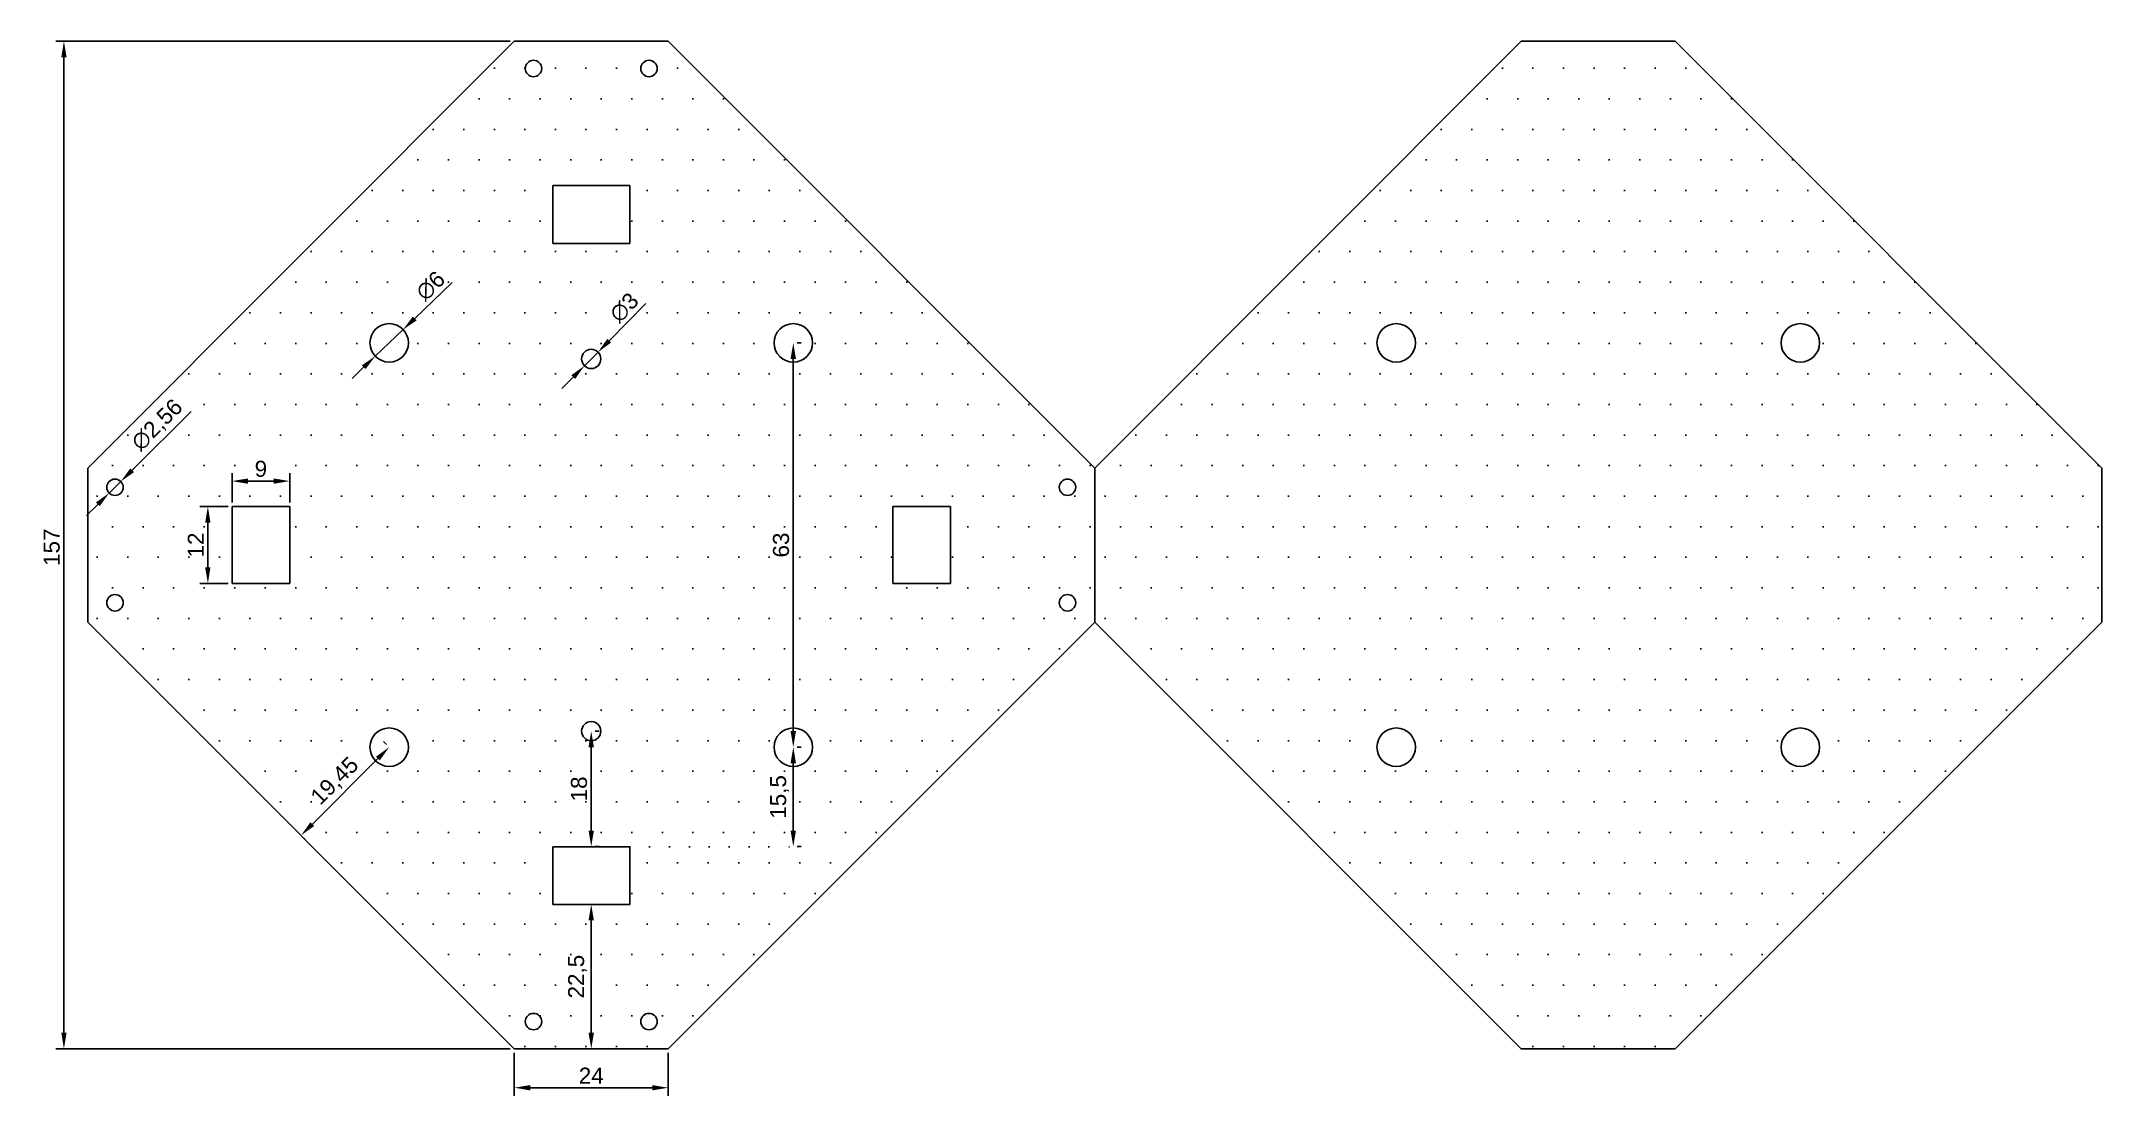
# Model space of a CAD drawing. Header units: millimetres. Extents: x 2825 to 3146, y 1221 to 1385.
import ezdxf

# ---------------------------------------------------------------- set-up
doc = ezdxf.new("R2010")
doc.units = ezdxf.units.MM
doc.linetypes.add('ACAD_ISO07W100', pattern=[3, 0, -3])
for name, color, linetype in [('Dimensions', 7, 'Continuous'), ('Hatch', 7, 'Continuous'), ('Screws', 7, 'Continuous')]:
    doc.layers.add(name, color=color, linetype=linetype)
doc.styles.get("Standard").update_dxf_attribs({"font": 'arial.ttf'})
doc.dimstyles.new('ISO-25', dxfattribs={"dimtxt": 2.5, "dimasz": 2.5, "dimexe": 1.25, "dimexo": 0.625, "dimtad": 1, "dimtxsty": 'Standard', "dimcen": 2.5, "dimadec": 0, "dimazin": 0, "dimtfac": 1, "dimtmove": 0, "dimatfit": 3, "dimfxl": 1, "dimarcsym": 0})

# ---------------------------------------------------------------- blocks, each defined once
blk = doc.blocks.new('*D9')
at = {"layer": 'Defpoints', "color": 0, "transparency": 16777216}
for p in [(2863.71, 1316.8), (2854.71, 1312.84), (2863.71, 1312.84)]:
    blk.add_point(p, dxfattribs=at)
at = {"layer": 'Dimensions', "color": 0, "lineweight": -2, "transparency": 16777216}
for p, q in [((2854.71, 1313.46), (2854.71, 1318.05)), ((2863.71, 1313.46), (2863.71, 1318.05)), ((2857.21, 1316.8), (2861.21, 1316.8))]:
    blk.add_line(p, q, dxfattribs=at)
at = {"layer": 'Dimensions', "color": 0, "transparency": 16777216}
for points in [[(2857.21, 1317.21), (2857.21, 1316.38), (2854.71, 1316.8)], [(2861.21, 1317.21), (2861.21, 1316.38), (2863.71, 1316.8)]]:
    blk.add_solid(points, dxfattribs=at)
at = {"layer": 'Dimensions', "color": 0, "transparency": 16777216, "insert": (2859.21, 1318.7), "char_height": 2.5, "attachment_point": 5}
blk.add_mtext('9', dxfattribs=at)
blk = doc.blocks.new('*D11')
at = {"layer": 'Defpoints', "color": 0, "transparency": 16777216}
for p in [(2854.71, 1312.84), (2850.94, 1300.84), (2854.71, 1300.84)]:
    blk.add_point(p, dxfattribs=at)
at = {"layer": 'Dimensions', "color": 0, "lineweight": -2, "transparency": 16777216}
for p, q in [((2854.09, 1312.84), (2849.69, 1312.84)), ((2850.94, 1310.34), (2850.94, 1303.34)), ((2854.09, 1300.84), (2849.69, 1300.84))]:
    blk.add_line(p, q, dxfattribs=at)
at = {"layer": 'Dimensions', "color": 0, "transparency": 16777216}
for points in [[(2850.52, 1310.34), (2851.35, 1310.34), (2850.94, 1312.84)], [(2850.52, 1303.34), (2851.35, 1303.34), (2850.94, 1300.84)]]:
    blk.add_solid(points, dxfattribs=at)
at = {"layer": 'Dimensions', "color": 0, "transparency": 16777216, "insert": (2849.06, 1306.84), "char_height": 2.5, "attachment_point": 5, "rotation": 90}
blk.add_mtext('12', dxfattribs=at)
blk = doc.blocks.new('*D12')
at = {"layer": 'Defpoints', "color": 0, "transparency": 16777216}
for p in [(2881.38, 1340.41), (2877.04, 1336.27)]:
    blk.add_point(p, dxfattribs=at)
at = {"layer": 'Dimensions', "color": 0, "lineweight": -2, "transparency": 16777216}
for p, q in [((2889.05, 1347.74), (2883.19, 1342.14)), ((2877.04, 1336.27), (2881.38, 1340.41)), ((2875.23, 1334.54), (2873.43, 1332.81))]:
    blk.add_line(p, q, dxfattribs=at)
at = {"layer": 'Dimensions', "color": 0, "transparency": 16777216}
for points in [[(2882.9, 1342.44), (2883.48, 1341.83), (2881.38, 1340.41)], [(2874.95, 1334.84), (2875.52, 1334.24), (2877.04, 1336.27)]]:
    blk.add_solid(points, dxfattribs=at)
at = {"layer": 'Dimensions', "color": 0, "transparency": 16777216, "insert": (2885.66, 1347.22), "char_height": 2.5, "attachment_point": 5, "rotation": 43.6811}
blk.add_mtext('∅6', dxfattribs=at)
blk = doc.blocks.new('*D13')
at = {"layer": 'Defpoints', "color": 0, "transparency": 16777216}
for p in [(2911.77, 1336.9), (2909.66, 1334.77)]:
    blk.add_point(p, dxfattribs=at)
at = {"layer": 'Dimensions', "color": 0, "lineweight": -2, "transparency": 16777216}
for p, q in [((2919.22, 1344.45), (2913.52, 1338.68)), ((2909.66, 1334.77), (2911.77, 1336.9)), ((2907.9, 1332.99), (2906.14, 1331.22))]:
    blk.add_line(p, q, dxfattribs=at)
at = {"layer": 'Dimensions', "color": 0, "transparency": 16777216}
for points in [[(2913.23, 1338.98), (2913.82, 1338.39), (2911.77, 1336.9)], [(2907.6, 1333.29), (2908.19, 1332.7), (2909.66, 1334.77)]]:
    blk.add_solid(points, dxfattribs=at)
at = {"layer": 'Dimensions', "color": 0, "transparency": 16777216, "insert": (2915.85, 1343.84), "char_height": 2.5, "attachment_point": 5, "rotation": 45.3276}
blk.add_mtext('∅3', dxfattribs=at)
blk = doc.blocks.new('*D14')
at = {"layer": 'Defpoints', "color": 0, "transparency": 16777216}
for p in [(2835.55, 1314.94), (2837.37, 1316.74)]:
    blk.add_point(p, dxfattribs=at)
at = {"layer": 'Dimensions', "color": 0, "lineweight": -2, "transparency": 16777216}
for p, q in [((2848.35, 1327.62), (2839.15, 1318.5)), ((2835.55, 1314.94), (2837.37, 1316.74)), ((2833.78, 1313.18), (2832, 1311.42))]:
    blk.add_line(p, q, dxfattribs=at)
at = {"layer": 'Dimensions', "color": 0, "transparency": 16777216}
for points in [[(2838.85, 1318.79), (2839.44, 1318.2), (2837.37, 1316.74)], [(2833.48, 1313.47), (2834.07, 1312.88), (2835.55, 1314.94)]]:
    blk.add_solid(points, dxfattribs=at)
at = {"layer": 'Dimensions', "color": 0, "transparency": 16777216, "insert": (2843.11, 1325.48), "char_height": 2.5, "attachment_point": 5, "rotation": 44.7325}
blk.add_mtext('∅2,56', dxfattribs=at)
blk = doc.blocks.new('*D15')
at = {"layer": 'Defpoints', "color": 0, "transparency": 16777216}
for p in [(2898.71, 1228.34), (2922.71, 1228.34), (2898.71, 1222.28)]:
    blk.add_point(p, dxfattribs=at)
at = {"layer": 'Dimensions', "color": 0, "lineweight": -2, "transparency": 16777216}
for p, q in [((2898.71, 1227.71), (2898.71, 1221.03)), ((2922.71, 1227.71), (2922.71, 1221.03)), ((2920.21, 1222.28), (2901.21, 1222.28))]:
    blk.add_line(p, q, dxfattribs=at)
at = {"layer": 'Dimensions', "color": 0, "transparency": 16777216}
for points in [[(2901.21, 1222.69), (2901.21, 1221.86), (2898.71, 1222.28)], [(2920.21, 1222.69), (2920.21, 1221.86), (2922.71, 1222.28)]]:
    blk.add_solid(points, dxfattribs=at)
at = {"layer": 'Dimensions', "color": 0, "transparency": 16777216, "insert": (2910.71, 1224.16), "char_height": 2.5, "attachment_point": 5}
blk.add_mtext('24', dxfattribs=at)
blk = doc.blocks.new('*D16')
at = {"layer": 'Defpoints', "color": 0, "transparency": 16777216}
for p in [(2828.5, 1385.34), (2898.71, 1385.34), (2898.71, 1228.34)]:
    blk.add_point(p, dxfattribs=at)
at = {"layer": 'Dimensions', "color": 0, "lineweight": -2, "transparency": 16777216}
for p, q in [((2898.09, 1385.34), (2827.25, 1385.34)), ((2828.5, 1230.84), (2828.5, 1382.84)), ((2898.09, 1228.34), (2827.25, 1228.34))]:
    blk.add_line(p, q, dxfattribs=at)
at = {"layer": 'Dimensions', "color": 0, "transparency": 16777216}
for points in [[(2828.09, 1382.84), (2828.92, 1382.84), (2828.5, 1385.34)], [(2828.09, 1230.84), (2828.92, 1230.84), (2828.5, 1228.34)]]:
    blk.add_solid(points, dxfattribs=at)
at = {"layer": 'Dimensions', "color": 0, "transparency": 16777216, "insert": (2826.6, 1306.5), "char_height": 2.5, "attachment_point": 5, "rotation": 90}
blk.add_mtext('157', dxfattribs=at)
blk = doc.blocks.new('*D18')
at = {"layer": 'Defpoints', "color": 0, "transparency": 16777216}
for p in [(2910.71, 1277.84), (2910.71, 1259.84), (2910.71, 1259.84)]:
    blk.add_point(p, dxfattribs=at)
at = {"layer": 'Dimensions', "color": 0, "lineweight": -2, "transparency": 16777216}
for p, q in [((2911.34, 1277.84), (2911.96, 1277.84)), ((2910.71, 1275.34), (2910.71, 1262.34)), ((2911.34, 1259.84), (2911.96, 1259.84))]:
    blk.add_line(p, q, dxfattribs=at)
at = {"layer": 'Dimensions', "color": 0, "transparency": 16777216}
for points in [[(2910.29, 1275.34), (2911.13, 1275.34), (2910.71, 1277.84)], [(2910.29, 1262.34), (2911.13, 1262.34), (2910.71, 1259.84)]]:
    blk.add_solid(points, dxfattribs=at)
at = {"layer": 'Dimensions', "color": 0, "transparency": 16777216, "insert": (2908.81, 1268.84), "char_height": 2.5, "attachment_point": 5, "rotation": 90}
blk.add_mtext('18', dxfattribs=at)
blk = doc.blocks.new('*D19')
at = {"layer": 'Defpoints', "color": 0, "transparency": 16777216}
for p in [(2910.71, 1250.84), (2910.71, 1250.84), (2910.71, 1228.34)]:
    blk.add_point(p, dxfattribs=at)
at = {"layer": 'Dimensions', "color": 0, "lineweight": -2, "transparency": 16777216}
for p, q in [((2911.34, 1250.84), (2911.96, 1250.84)), ((2910.71, 1230.84), (2910.71, 1248.34)), ((2911.34, 1228.34), (2911.96, 1228.34))]:
    blk.add_line(p, q, dxfattribs=at)
at = {"layer": 'Dimensions', "color": 0, "transparency": 16777216}
for points in [[(2910.29, 1248.34), (2911.13, 1248.34), (2910.71, 1250.84)], [(2910.29, 1230.84), (2911.13, 1230.84), (2910.71, 1228.34)]]:
    blk.add_solid(points, dxfattribs=at)
at = {"layer": 'Dimensions', "color": 0, "transparency": 16777216, "insert": (2908.58, 1239.59), "char_height": 2.5, "attachment_point": 5, "rotation": 90}
blk.add_mtext('22,5', dxfattribs=at)
blk = doc.blocks.new('*D20')
at = {"layer": 'Defpoints', "color": 0, "transparency": 16777216}
for p in [(2942.21, 1338.34), (2942.21, 1275.34), (2942.21, 1275.34)]:
    blk.add_point(p, dxfattribs=at)
at = {"layer": 'Dimensions', "color": 0, "lineweight": -2, "transparency": 16777216}
for p, q in [((2942.84, 1338.34), (2943.46, 1338.34)), ((2942.21, 1335.84), (2942.21, 1277.84)), ((2942.84, 1275.34), (2943.46, 1275.34))]:
    blk.add_line(p, q, dxfattribs=at)
at = {"layer": 'Dimensions', "color": 0, "transparency": 16777216}
for points in [[(2941.79, 1335.84), (2942.63, 1335.84), (2942.21, 1338.34)], [(2941.79, 1277.84), (2942.63, 1277.84), (2942.21, 1275.34)]]:
    blk.add_solid(points, dxfattribs=at)
at = {"layer": 'Dimensions', "color": 0, "transparency": 16777216, "insert": (2940.31, 1306.84), "char_height": 2.5, "attachment_point": 5, "rotation": 90}
blk.add_mtext('63', dxfattribs=at)
blk = doc.blocks.new('*D21')
at = {"layer": 'Defpoints', "color": 0, "transparency": 16777216}
for p in [(2942.21, 1275.34), (2942.21, 1259.84), (2942.21, 1259.84)]:
    blk.add_point(p, dxfattribs=at)
at = {"layer": 'Dimensions', "color": 0, "lineweight": -2, "transparency": 16777216}
for p, q in [((2942.21, 1272.84), (2942.21, 1262.34)), ((2942.84, 1275.34), (2943.46, 1275.34)), ((2942.84, 1259.84), (2943.46, 1259.84))]:
    blk.add_line(p, q, dxfattribs=at)
at = {"layer": 'Dimensions', "color": 0, "transparency": 16777216}
for points in [[(2941.79, 1272.84), (2942.63, 1272.84), (2942.21, 1275.34)], [(2941.79, 1262.34), (2942.63, 1262.34), (2942.21, 1259.84)]]:
    blk.add_solid(points, dxfattribs=at)
at = {"layer": 'Dimensions', "color": 0, "transparency": 16777216, "insert": (2940.08, 1267.59), "char_height": 2.5, "attachment_point": 5, "rotation": 90}
blk.add_mtext('15,5', dxfattribs=at)
blk = doc.blocks.new('*D23')
at = {"layer": 'Defpoints', "color": 0, "transparency": 16777216}
for p in [(2879.21, 1275.34), (2865.46, 1261.59), (2865.46, 1261.59)]:
    blk.add_point(p, dxfattribs=at)
at = {"layer": 'Dimensions', "color": 0, "lineweight": -2, "transparency": 16777216}
for p, q in [((2878.77, 1275.78), (2878.33, 1276.22)), ((2877.44, 1273.57), (2867.23, 1263.36)), ((2865.9, 1261.15), (2866.34, 1260.7))]:
    blk.add_line(p, q, dxfattribs=at)
at = {"layer": 'Dimensions', "color": 0, "transparency": 16777216}
for points in [[(2877.15, 1273.86), (2877.74, 1273.28), (2879.21, 1275.34)], [(2866.93, 1263.65), (2867.52, 1263.06), (2865.46, 1261.59)]]:
    blk.add_solid(points, dxfattribs=at)
at = {"layer": 'Dimensions', "color": 0, "transparency": 16777216, "insert": (2870.83, 1269.97), "char_height": 2.5, "attachment_point": 5, "rotation": 45}
blk.add_mtext('19,45', dxfattribs=at)

msp = doc.modelspace()

# ---------------------------------------------------------------- hatches: boundary and pattern name
at = {"layer": 'Dimensions'}
h = msp.add_hatch(dxfattribs=at)
h.set_pattern_fill('DOTS', color=256, scale=3)
h.paths.add_polyline_path([(2989.211, 1318.838), (2922.711, 1385.338), (2898.711, 1385.338), (2832.211, 1318.838), (2832.211, 1294.838), (2898.711, 1228.338), (2922.711, 1228.338), (2989.211, 1294.838)])
h.paths.add_polyline_path([(2909.211, 1335.838, -1), (2912.211, 1335.838, -1)], flags=16)
h.paths.add_polyline_path([(2912.211, 1277.838, -1), (2909.211, 1277.838, -1)], flags=16)
h.paths.add_polyline_path([(2939.211, 1338.338, -1), (2945.211, 1338.338, -1)], flags=16)
h.paths.add_polyline_path([(2957.711, 1312.838), (2966.711, 1312.838), (2966.711, 1300.838), (2957.711, 1300.838)], flags=16)
h.paths.add_polyline_path([(2945.211, 1275.338, -1), (2939.211, 1275.338, -1)], flags=16)
h.paths.add_polyline_path([(2916.711, 1353.838), (2904.711, 1353.838), (2904.711, 1362.838), (2916.711, 1362.838)], flags=16)
h.paths.add_polyline_path([(2876.211, 1338.338, -1), (2882.211, 1338.338, -1)], flags=16)
h.paths.add_polyline_path([(2882.211, 1275.338, -1), (2876.211, 1275.338, -1)], flags=16)
h.paths.add_polyline_path([(2916.711, 1259.838), (2916.711, 1250.838), (2904.711, 1250.838), (2904.711, 1259.838)], flags=16)
h.paths.add_polyline_path([(2863.711, 1300.838), (2854.711, 1300.838), (2854.711, 1312.838), (2863.711, 1312.838)], flags=16)
h.paths.add_polyline_path([(2986.241, 1315.838, -1), (2983.681, 1315.838, -1)], flags=16)
h.paths.add_polyline_path([(2986.241, 1297.838, -1), (2983.681, 1297.838, -1)], flags=16)
h.paths.add_polyline_path([(2918.431, 1381.088, -1), (2920.991, 1381.088, -1)], flags=16)
h.paths.add_polyline_path([(2900.431, 1381.088, -1), (2902.991, 1381.088, -1)], flags=16)
h.paths.add_polyline_path([(2920.991, 1232.588, -1), (2918.431, 1232.588, -1)], flags=16)
h.paths.add_polyline_path([(2902.991, 1232.588, -1), (2900.431, 1232.588, -1)], flags=16)
h.paths.add_polyline_path([(2835.181, 1315.838, -1), (2837.741, 1315.838, -1)], flags=16)
h.paths.add_polyline_path([(2837.741, 1297.838, -1), (2835.181, 1297.838, -1)], flags=16)
h.paths.add_polyline_path([(3146.211, 1318.838), (3079.711, 1385.338), (3055.711, 1385.338), (2989.211, 1318.838), (2989.211, 1294.838), (3055.711, 1228.338), (3079.711, 1228.338), (3146.211, 1294.838)])
h.paths.add_polyline_path([(3033.211, 1338.338, -1), (3039.211, 1338.338, -1)], flags=16)
h.paths.add_polyline_path([(3039.211, 1275.338, -1), (3033.211, 1275.338, -1)], flags=16)
h.paths.add_polyline_path([(3096.211, 1338.338, -1), (3102.211, 1338.338, -1)], flags=16)
h.paths.add_polyline_path([(3102.211, 1275.338, -1), (3096.211, 1275.338, -1)], flags=16)
h.paths.add_polyline_path([(2857.619, 1316.1), (2860.811, 1316.1), (2860.811, 1321.252), (2857.619, 1321.252)], flags=24)
h.paths.add_polyline_path([(2851.677, 1304.172), (2851.677, 1309.307), (2846.525, 1309.307), (2846.525, 1304.172)], flags=24)
h.paths.add_polyline_path([(2885.335, 1343.303), (2889.609, 1347.384), (2886.051, 1351.109), (2881.777, 1347.028)], flags=24)
h.paths.add_polyline_path([(2915.636, 1339.91), (2919.79, 1344.112), (2916.126, 1347.734), (2911.972, 1343.532)], flags=24)
h.paths.add_polyline_path([(2840.994, 1319.983), (2848.641, 1327.559), (2845.015, 1331.219), (2837.368, 1323.643)], flags=24)
h.paths.add_polyline_path([(2911.408, 1266.157), (2911.408, 1271.292), (2906.256, 1271.292), (2906.256, 1266.157)], flags=24)
h.paths.add_polyline_path([(2910.956, 1235.583), (2910.956, 1243.63), (2905.804, 1243.63), (2905.804, 1235.583)], flags=24)
h.paths.add_polyline_path([(2942.906, 1304.284), (2942.906, 1309.419), (2937.755, 1309.419), (2937.755, 1304.284)], flags=24)
h.paths.add_polyline_path([(2942.456, 1263.444), (2942.456, 1271.491), (2937.304, 1271.491), (2937.304, 1263.444)], flags=24)
h.paths.add_polyline_path([(2868.892, 1264.672), (2875.956, 1271.736), (2872.313, 1275.379), (2865.249, 1268.315)], flags=24)

# ---------------------------------------------------------------- linework, layer by layer
at = {"lineweight": 25}
for p, q in [((2898.711, 1385.338), (2922.711, 1385.338)), ((3055.711, 1385.338), (3079.711, 1385.338)), ((2989.211, 1318.838), (2989.211, 1294.838)), ((3146.211, 1318.838), (3146.211, 1294.838)), ((2922.711, 1228.338), (2898.711, 1228.338)), ((3079.711, 1228.338), (3055.711, 1228.338))]:
    msp.add_line(p, q, dxfattribs=at)
for centre in [(2879.211, 1338.338), (2942.211, 1338.338), (3036.211, 1338.338), (3099.211, 1338.338), (2879.211, 1275.338), (2942.211, 1275.338), (3036.211, 1275.338), (3099.211, 1275.338)]:
    msp.add_circle(centre, 3, dxfattribs=at)
at = {"layer": 'Dimensions', "linetype": 'ACAD_ISO07W100'}
msp.add_line((2916.711, 1259.838), (2942.211, 1259.838), dxfattribs=at)
at = {"layer": 'Hatch', "lineweight": 25}
for p, q in [((2898.711, 1385.338), (2832.211, 1318.838)), ((2989.211, 1318.838), (2922.711, 1385.338)), ((3055.711, 1385.338), (2989.211, 1318.838)), ((3146.211, 1318.838), (3079.711, 1385.338)), ((2832.211, 1318.838), (2832.211, 1294.838)), ((2989.211, 1318.838), (2989.211, 1294.838)), ((2989.211, 1318.838), (2989.211, 1294.838)), ((3146.211, 1318.838), (3146.211, 1294.838)), ((2832.211, 1294.838), (2898.711, 1228.338)), ((2922.711, 1228.338), (2989.211, 1294.838)), ((2989.211, 1294.838), (3055.711, 1228.338)), ((3079.711, 1228.338), (3146.211, 1294.838))]:
    msp.add_line(p, q, dxfattribs=at)
at = {"layer": 'Screws', "lineweight": 25}
for p, q in [((2904.711, 1362.838), (2916.711, 1362.838)), ((2904.711, 1362.838), (2904.711, 1353.838)), ((2916.711, 1362.838), (2916.711, 1353.838)), ((2916.711, 1353.838), (2904.711, 1353.838)), ((2854.711, 1312.838), (2854.711, 1300.838)), ((2854.711, 1312.838), (2863.711, 1312.838)), ((2863.711, 1300.838), (2863.711, 1312.838)), ((2957.711, 1300.838), (2957.711, 1312.838)), ((2966.711, 1312.838), (2957.711, 1312.838)), ((2966.711, 1312.838), (2966.711, 1300.838)), ((2854.711, 1300.838), (2863.711, 1300.838)), ((2966.711, 1300.838), (2957.711, 1300.838)), ((2916.711, 1259.838), (2904.711, 1259.838)), ((2904.711, 1250.838), (2904.711, 1259.838)), ((2916.711, 1250.838), (2916.711, 1259.838)), ((2904.711, 1250.838), (2916.711, 1250.838))]:
    msp.add_line(p, q, dxfattribs=at)
for centre, radius in [((2901.711, 1381.088), 1.28), ((2919.711, 1381.088), 1.28), ((2910.711, 1335.838), 1.5), ((2836.461, 1315.838), 1.28), ((2984.961, 1315.838), 1.28), ((2836.461, 1297.838), 1.28), ((2984.961, 1297.838), 1.28), ((2910.711, 1277.838), 1.5), ((2901.711, 1232.588), 1.28), ((2919.711, 1232.588), 1.28)]:
    msp.add_circle(centre, radius, dxfattribs=at)

# ---------------------------------------------------------------- dimensions: what is measured, and where the dimension line sits
at = {"layer": 'Dimensions'}
dim = msp.add_linear_dim(base=(2828.502, 1385.338), p1=(2898.711, 1228.338), p2=(2898.711, 1385.338), angle=270, dimstyle='ISO-25', dxfattribs=at)
dim.commit()
dim.dimension.update_dxf_attribs({"geometry": '*D16', "text_midpoint": (2828.502, 1306.495), "dimtype": 160})
dim = msp.add_diameter_dim_2p(p1=(2877.041, 1336.266), p2=(2881.38, 1340.41), dimstyle='ISO-25', dxfattribs=at)
dim.commit()
dim.dimension.update_dxf_attribs({"geometry": '*D12', "text_midpoint": (2887.024, 1345.799), "dimtype": 163})
for p1, p2, picture, middle in [((2909.656, 1334.771), (2911.765, 1336.904), '*D13', (2917.252, 1342.454)), ((2835.551, 1314.937), (2837.37, 1316.738), '*D14', (2844.638, 1323.939))]:
    dim = msp.add_diameter_dim_2p(p1=p1, p2=p2, dimstyle='ISO-25', dxfattribs=at)
    dim.commit()
    dim.dimension.update_dxf_attribs({"geometry": picture, "text_midpoint": middle})
for base, p1, p2, picture, middle in [((2942.211, 1275.338), (2942.211, 1338.338), (2942.211, 1275.338), '*D20', (2940.308, 1306.838)), ((2850.936, 1300.838), (2854.711, 1312.838), (2854.711, 1300.838), '*D11', (2849.056, 1306.838)), ((2910.711, 1259.838), (2910.711, 1277.838), (2910.711, 1259.838), '*D18', (2908.809, 1268.838)), ((2942.211, 1259.838), (2942.211, 1275.338), (2942.211, 1259.838), '*D21', (2940.083, 1267.588)), ((2910.711, 1250.838), (2910.711, 1228.338), (2910.711, 1250.838), '*D19', (2908.583, 1239.588))]:
    dim = msp.add_linear_dim(base=base, p1=p1, p2=p2, angle=90, dimstyle='ISO-25', dxfattribs=at)
    dim.commit()
    dim.dimension.update_dxf_attribs({"geometry": picture, "text_midpoint": middle})
for base, p1, p2, picture, middle in [((2863.711, 1316.797), (2854.711, 1312.838), (2863.711, 1312.838), '*D9', (2859.211, 1318.699)), ((2898.711, 1222.277), (2922.711, 1228.338), (2898.711, 1228.338), '*D15', (2910.711, 1224.157))]:
    dim = msp.add_linear_dim(base=base, p1=p1, p2=p2, dimstyle='ISO-25', dxfattribs=at)
    dim.commit()
    dim.dimension.update_dxf_attribs({"geometry": picture, "text_midpoint": middle})
dim = msp.add_aligned_dim(p1=(2879.211, 1275.338), p2=(2865.461, 1261.588), distance=0, dimstyle='ISO-25', dxfattribs=at)
dim.commit()
dim.dimension.update_dxf_attribs({"geometry": '*D23', "text_midpoint": (2870.831, 1269.967)})

doc.saveas('drawing.dxf')
